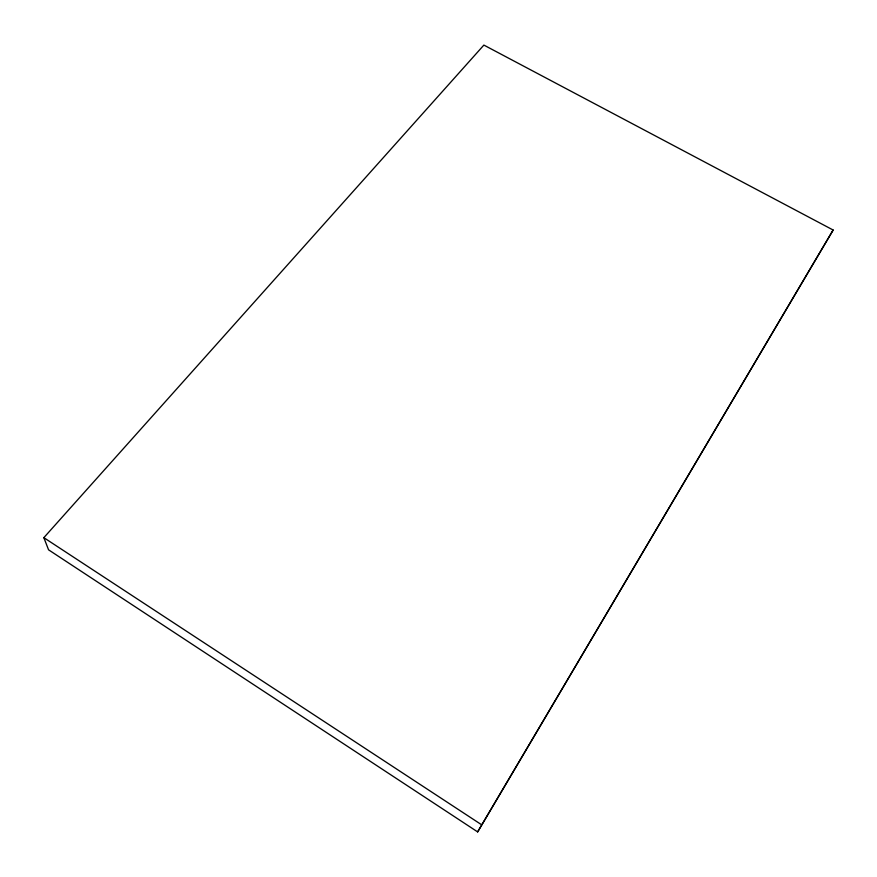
<?xml version="1.0" encoding="UTF-8"?>
<svg xmlns="http://www.w3.org/2000/svg" width="877" height="877" viewBox="0 0 877 877"><rect width="100%" height="100%" fill="white"/><g stroke="black" fill="none" stroke-linecap="round" stroke-linejoin="round"><path stroke-width="1.32" d="M477.647 831.911L833.15 230.026L483.874 45.089L43.85 537.667L48.564 549.824L477.647 831.911L833.15 230.026M43.85 537.667L481.473 824.676"/></g></svg>
